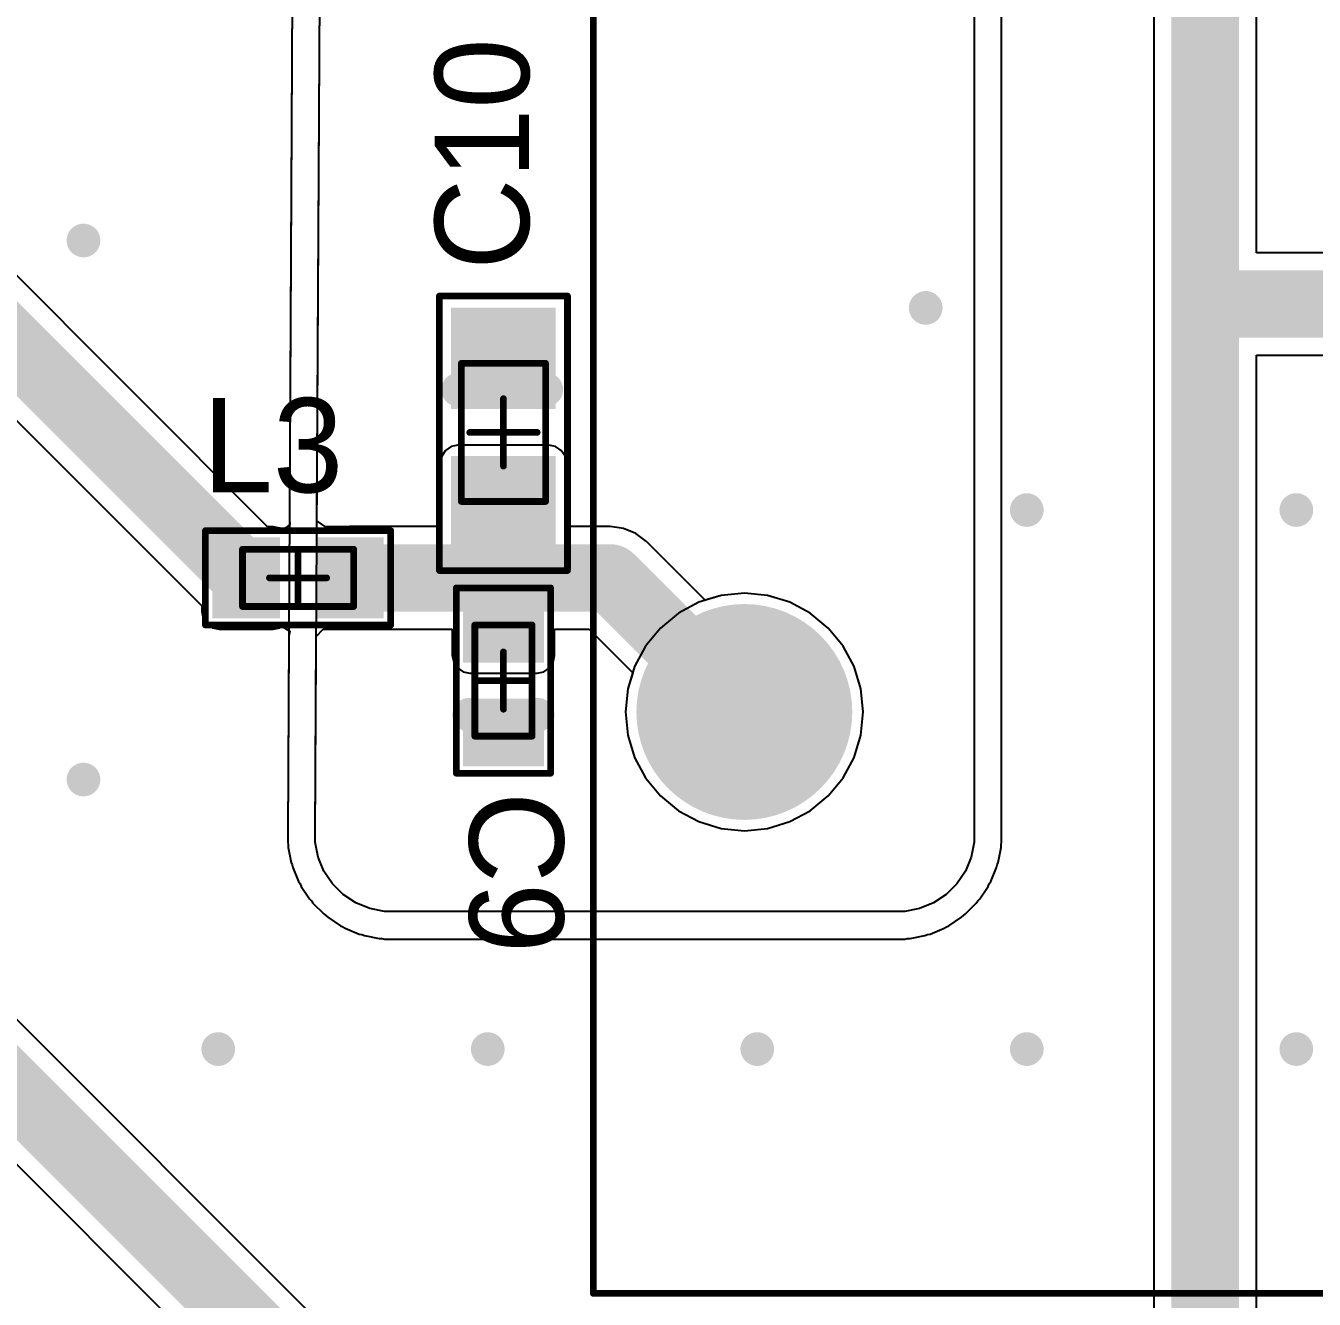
# Model space of a CAD drawing. Header units: millimetres. Extents: x 56 to 179, y 42 to 122.
# Drawn here: x 79.14 to 98.27, y 60.29 to 79.19 of the extents above; entities that cross this region are included whole.
import ezdxf

# ---------------------------------------------------------------- set-up
doc = ezdxf.new("R2010")
doc.units = ezdxf.units.MM
for name, color, linetype in [('BottomLayer', 5, 'Continuous'), ('BottomSolder', 6, 'Continuous'), ('Mechanical13', 56, 'Continuous'), ('Mechanical15', 56, 'Continuous'), ('MultiLayer', 9, 'Continuous'), ('PadHoleLayer', 156, 'Continuous'), ('TopLayer', 1, 'Continuous'), ('TopOverlay', 2, 'Continuous'), ('TopPaste', 8, 'Continuous'), ('TopSolder', 216, 'Continuous'), ('ViaHoleLayer', 16, 'Continuous')]:
    doc.layers.add(name, color=color, linetype=linetype)

# ---------------------------------------------------------------- blocks, each defined once
blk = doc.blocks.new('CC0603_10')
at = {"layer": 'Mechanical13', "const_width": 0.1}
for points in [[(-0.825, -0.425), (-0.825, 0.425)], [(0.825, 0.425), (-0.825, 0.425)], [(0.825, -0.425), (0.825, 0.425)], [(0.825, -0.425), (-0.825, -0.425)]]:
    blk.add_lwpolyline(points, dxfattribs=at)
at = {"layer": 'Mechanical13', "const_width": 0.05}
for points in [[(-0.85, 0.425, 1), (-0.8, 0.425, 1)], [(-0.85, 0.425, 1), (-0.8, 0.425, 1)], [(0.8, 0.425, 1), (0.85, 0.425, 1)], [(0.8, 0.425, 1), (0.85, 0.425, 1)], [(-0.85, -0.425, 1), (-0.8, -0.425, 1)], [(-0.85, -0.425, 1), (-0.8, -0.425, 1)], [(0.8, -0.425, 1), (0.85, -0.425, 1)], [(0.8, -0.425, 1), (0.85, -0.425, 1)]]:
    blk.add_lwpolyline(points, format="xyb", close=True, dxfattribs=at)
at = {"layer": 'Mechanical15', "const_width": 0.1}
for points in [[(0, -0.425), (0, 0.425)], [(0.425, 0), (-0.425, 0)]]:
    blk.add_lwpolyline(points, dxfattribs=at)
at = {"layer": 'Mechanical15', "const_width": 0.05}
for points in [[(-0.025, 0.425, 1), (0.025, 0.425, 1)], [(-0.45, 0, 1), (-0.4, 0, 1)], [(0.4, 0, 1), (0.45, 0, 1)], [(-0.025, -0.425, 1), (0.025, -0.425, 1)]]:
    blk.add_lwpolyline(points, format="xyb", close=True, dxfattribs=at)
at = {"layer": 'TopLayer'}
for points in [[(-1.17, -0.5), (-0.37, -0.5), (-1.17, 0.5), (-0.37, 0.5)], [(0.37, -0.5), (1.17, -0.5), (0.37, 0.5), (1.17, 0.5)]]:
    blk.add_solid(points, dxfattribs=at)
at = {"layer": 'TopOverlay', "const_width": 0.1}
for points in [[(-1.375, -0.7), (-1.375, 0.7)], [(1.375, 0.7), (-1.375, 0.7)], [(1.375, -0.7), (1.375, 0.7)], [(1.375, -0.7), (-1.375, -0.7)]]:
    blk.add_lwpolyline(points, dxfattribs=at)
at = {"layer": 'TopOverlay', "const_width": 0.05}
for points in [[(-1.4, 0.7, 1), (-1.35, 0.7, 1)], [(-1.4, 0.7, 1), (-1.35, 0.7, 1)], [(1.35, 0.7, 1), (1.4, 0.7, 1)], [(1.35, 0.7, 1), (1.4, 0.7, 1)], [(-1.4, -0.7, 1), (-1.35, -0.7, 1)], [(-1.4, -0.7, 1), (-1.35, -0.7, 1)], [(1.35, -0.7, 1), (1.4, -0.7, 1)], [(1.35, -0.7, 1), (1.4, -0.7, 1)]]:
    blk.add_lwpolyline(points, format="xyb", close=True, dxfattribs=at)
at = {"layer": 'TopPaste'}
for points in [[(-1.17, -0.5), (-0.37, -0.5), (-1.17, 0.5), (-0.37, 0.5)], [(0.37, -0.5), (1.17, -0.5), (0.37, 0.5), (1.17, 0.5)]]:
    blk.add_solid(points, dxfattribs=at)
at = {"layer": 'TopSolder'}
for points in [[(-1.272, -0.602), (-0.268, -0.602), (-1.272, 0.602), (-0.268, 0.602)], [(0.268, -0.602), (1.272, -0.602), (0.268, 0.602), (1.272, 0.602)]]:
    blk.add_solid(points, dxfattribs=at)
blk = doc.blocks.new('CC0805_11')
at = {"layer": 'Mechanical13', "const_width": 0.1}
for points in [[(-1.025, 0.625), (-1.025, -0.625)], [(-1.025, 0.625), (1.025, 0.625)], [(1.025, 0.625), (1.025, -0.625)], [(-1.025, -0.625), (1.025, -0.625)]]:
    blk.add_lwpolyline(points, dxfattribs=at)
at = {"layer": 'Mechanical13', "const_width": 0.05}
for points in [[(-1.05, 0.625, 1), (-1, 0.625, 1)], [(-1.05, 0.625, 1), (-1, 0.625, 1)], [(1, 0.625, 1), (1.05, 0.625, 1)], [(1, 0.625, 1), (1.05, 0.625, 1)], [(-1.05, -0.625, 1), (-1, -0.625, 1)], [(-1.05, -0.625, 1), (-1, -0.625, 1)], [(1, -0.625, 1), (1.05, -0.625, 1)], [(1, -0.625, 1), (1.05, -0.625, 1)]]:
    blk.add_lwpolyline(points, format="xyb", close=True, dxfattribs=at)
at = {"layer": 'Mechanical15', "const_width": 0.1}
for points in [[(0, 0.5), (0, -0.5)], [(-0.5, 0), (0.5, 0)]]:
    blk.add_lwpolyline(points, dxfattribs=at)
at = {"layer": 'Mechanical15', "const_width": 0.05}
for points in [[(-0.025, 0.5, 1), (0.025, 0.5, 1)], [(-0.525, 0, 1), (-0.475, 0, 1)], [(0.475, 0, 1), (0.525, 0, 1)], [(-0.025, -0.5, 1), (0.025, -0.5, 1)]]:
    blk.add_lwpolyline(points, format="xyb", close=True, dxfattribs=at)
at = {"layer": 'TopLayer'}
for points in [[(-1.75, -0.675), (-0.45, -0.675), (-1.75, 0.675), (-0.45, 0.675)], [(0.45, -0.675), (1.75, -0.675), (0.45, 0.675), (1.75, 0.675)]]:
    blk.add_solid(points, dxfattribs=at)
at = {"layer": 'TopOverlay', "const_width": 0.1}
for points in [[(-2.05, 0.95), (2.025, 0.95)], [(-2.05, 0.95), (-2.05, -0.95)], [(2.025, 0.95), (2.025, -0.95)], [(-2.05, -0.95), (2.025, -0.95)]]:
    blk.add_lwpolyline(points, dxfattribs=at)
at = {"layer": 'TopOverlay', "const_width": 0.05}
for points in [[(-2.075, 0.95, 1), (-2.025, 0.95, 1)], [(-2.075, 0.95, 1), (-2.025, 0.95, 1)], [(2, 0.95, 1), (2.05, 0.95, 1)], [(2, 0.95, 1), (2.05, 0.95, 1)], [(-2.075, -0.95, 1), (-2.025, -0.95, 1)], [(-2.075, -0.95, 1), (-2.025, -0.95, 1)], [(2, -0.95, 1), (2.05, -0.95, 1)], [(2, -0.95, 1), (2.05, -0.95, 1)]]:
    blk.add_lwpolyline(points, format="xyb", close=True, dxfattribs=at)
at = {"layer": 'TopPaste'}
for points in [[(-1.75, -0.675), (-0.45, -0.675), (-1.75, 0.675), (-0.45, 0.675)], [(0.45, -0.675), (1.75, -0.675), (0.45, 0.675), (1.75, 0.675)]]:
    blk.add_solid(points, dxfattribs=at)
at = {"layer": 'TopSolder'}
for points in [[(-1.852, -0.777), (-0.348, -0.777), (-1.852, 0.777), (-0.348, 0.777)], [(0.348, -0.777), (1.852, -0.777), (0.348, 0.777), (1.852, 0.777)]]:
    blk.add_solid(points, dxfattribs=at)
blk = doc.blocks.new('BATTHOLDER_9V_BH9V_PC_ND_13')
at = {"layer": 'BottomLayer', "const_width": 1.5}
blk.add_lwpolyline([(18.535, 6.435, 1), (20.035, 6.435, 1)], format="xyb", close=True, dxfattribs=at)
at = {"layer": 'BottomSolder', "const_width": 1.602}
blk.add_lwpolyline([(18.484, 6.435, 1), (20.086, 6.435, 1)], format="xyb", close=True, dxfattribs=at)
at = {"layer": 'MultiLayer', "const_width": 1.5}
blk.add_lwpolyline([(18.535, 6.435, 1), (20.035, 6.435, 1)], format="xyb", close=True, dxfattribs=at)
at = {"layer": 'PadHoleLayer', "const_width": 0.6}
blk.add_lwpolyline([(18.985, 6.435, 1), (19.585, 6.435, 1)], format="xyb", close=True, dxfattribs=at)
at = {"layer": 'TopLayer', "const_width": 1.5}
blk.add_lwpolyline([(18.535, 6.435, 1), (20.035, 6.435, 1)], format="xyb", close=True, dxfattribs=at)
at = {"layer": 'TopOverlay', "const_width": 0.1}
for points in [[(21.526, 15.064), (-33.076, 15.064)], [(21.526, 15.064), (21.526, -14.906)]]:
    blk.add_lwpolyline(points, dxfattribs=at)
at = {"layer": 'TopOverlay', "const_width": 0.05}
blk.add_lwpolyline([(21.501, 15.064, 1), (21.551, 15.064, 1)], format="xyb", close=True, dxfattribs=at)
blk.add_lwpolyline([(21.501, 15.064, 1), (21.551, 15.064, 1)], format="xyb", close=True, dxfattribs=at)
at = {"layer": 'TopSolder', "const_width": 1.602}
blk.add_lwpolyline([(18.484, 6.435, 1), (20.086, 6.435, 1)], format="xyb", close=True, dxfattribs=at)
blk = doc.blocks.new('CC0603_18')
at = {"layer": 'Mechanical13', "const_width": 0.1}
for points in [[(-0.825, -0.425), (-0.825, 0.425)], [(-0.825, 0.425), (0.825, 0.425)], [(0.825, -0.425), (0.825, 0.425)], [(-0.825, -0.425), (0.825, -0.425)]]:
    blk.add_lwpolyline(points, dxfattribs=at)
at = {"layer": 'Mechanical13', "const_width": 0.05}
for points in [[(-0.85, 0.425, 1), (-0.8, 0.425, 1)], [(-0.85, 0.425, 1), (-0.8, 0.425, 1)], [(0.8, 0.425, 1), (0.85, 0.425, 1)], [(0.8, 0.425, 1), (0.85, 0.425, 1)], [(-0.85, -0.425, 1), (-0.8, -0.425, 1)], [(-0.85, -0.425, 1), (-0.8, -0.425, 1)], [(0.8, -0.425, 1), (0.85, -0.425, 1)], [(0.8, -0.425, 1), (0.85, -0.425, 1)]]:
    blk.add_lwpolyline(points, format="xyb", close=True, dxfattribs=at)
at = {"layer": 'Mechanical15', "const_width": 0.1}
for points in [[(0, -0.425), (0, 0.425)], [(-0.425, 0), (0.425, 0)]]:
    blk.add_lwpolyline(points, dxfattribs=at)
at = {"layer": 'Mechanical15', "const_width": 0.05}
for points in [[(-0.025, 0.425, 1), (0.025, 0.425, 1)], [(-0.45, 0, 1), (-0.4, 0, 1)], [(0.4, 0, 1), (0.45, 0, 1)], [(-0.025, -0.425, 1), (0.025, -0.425, 1)]]:
    blk.add_lwpolyline(points, format="xyb", close=True, dxfattribs=at)
at = {"layer": 'TopLayer'}
for points in [[(-1.17, -0.5), (-0.37, -0.5), (-1.17, 0.5), (-0.37, 0.5)], [(0.37, -0.5), (1.17, -0.5), (0.37, 0.5), (1.17, 0.5)]]:
    blk.add_solid(points, dxfattribs=at)
at = {"layer": 'TopOverlay', "const_width": 0.1}
for points in [[(-1.375, -0.7), (-1.375, 0.7)], [(-1.375, 0.7), (1.375, 0.7)], [(1.375, -0.7), (1.375, 0.7)], [(-1.375, -0.7), (1.375, -0.7)]]:
    blk.add_lwpolyline(points, dxfattribs=at)
at = {"layer": 'TopOverlay', "const_width": 0.05}
for points in [[(-1.4, 0.7, 1), (-1.35, 0.7, 1)], [(-1.4, 0.7, 1), (-1.35, 0.7, 1)], [(1.35, 0.7, 1), (1.4, 0.7, 1)], [(1.35, 0.7, 1), (1.4, 0.7, 1)], [(-1.4, -0.7, 1), (-1.35, -0.7, 1)], [(-1.4, -0.7, 1), (-1.35, -0.7, 1)], [(1.35, -0.7, 1), (1.4, -0.7, 1)], [(1.35, -0.7, 1), (1.4, -0.7, 1)]]:
    blk.add_lwpolyline(points, format="xyb", close=True, dxfattribs=at)
at = {"layer": 'TopPaste'}
for points in [[(-1.17, -0.5), (-0.37, -0.5), (-1.17, 0.5), (-0.37, 0.5)], [(0.37, -0.5), (1.17, -0.5), (0.37, 0.5), (1.17, 0.5)]]:
    blk.add_solid(points, dxfattribs=at)
at = {"layer": 'TopSolder'}
for points in [[(-1.272, -0.602), (-0.268, -0.602), (-1.272, 0.602), (-0.268, 0.602)], [(0.268, -0.602), (1.272, -0.602), (0.268, 0.602), (1.272, 0.602)]]:
    blk.add_solid(points, dxfattribs=at)

msp = doc.modelspace()

# ---------------------------------------------------------------- linework, layer by layer
at = {"layer": 'BottomLayer'}
for p, q in [((93.218, 115.697), (93.218, 67.183)), ((93.626, 67.183), (93.626, 115.697)), ((97.408, 75.818), (97.408, 115.316)), ((95.886, 115.001), (95.886, 75.057)), ((83.158, 90.933), (83.031, 67.185)), ((83.439, 67.183), (83.566, 90.932)), ((100.838, 75.818), (97.408, 75.818)), ((95.886, 75.057), (95.886, 56.83)), ((97.408, 56.515), (97.408, 74.296)), ((97.408, 74.296), (100.523, 74.296)), ((86.898, 56.548), (72.041, 71.405)), ((89.808, 70.765), (89.464, 70.732)), ((90.152, 70.732), (89.808, 70.765)), ((89.134, 70.631), (88.829, 70.468)), ((89.464, 70.732), (89.134, 70.631)), ((90.482, 70.631), (90.152, 70.732)), ((90.787, 70.468), (90.482, 70.631)), ((70.742, 70.552), (85.599, 55.695)), ((88.829, 70.468), (88.562, 70.249)), ((91.054, 70.249), (90.787, 70.468)), ((88.562, 70.249), (88.343, 69.982)), ((91.273, 69.982), (91.054, 70.249)), ((88.343, 69.982), (88.18, 69.677)), ((91.436, 69.677), (91.273, 69.982)), ((88.18, 69.677), (88.079, 69.347)), ((91.537, 69.347), (91.436, 69.677)), ((88.079, 69.347), (88.046, 69.003)), ((91.57, 69.003), (91.537, 69.347)), ((88.046, 69.003), (88.079, 68.659)), ((91.537, 68.659), (91.57, 69.003)), ((88.079, 68.659), (88.18, 68.329)), ((91.436, 68.329), (91.537, 68.659)), ((88.18, 68.329), (88.343, 68.024)), ((91.273, 68.024), (91.436, 68.329)), ((88.343, 68.024), (88.562, 67.757)), ((91.054, 67.757), (91.273, 68.024)), ((88.562, 67.757), (88.829, 67.538)), ((90.787, 67.538), (91.054, 67.757)), ((88.829, 67.538), (89.134, 67.375)), ((90.482, 67.375), (90.787, 67.538)), ((89.134, 67.375), (89.464, 67.274)), ((90.152, 67.274), (90.482, 67.375)), ((83.031, 67.185), (83.031, 67.184)), ((83.031, 67.184), (83.031, 67.183)), ((83.031, 67.183), (83.031, 67.07)), ((83.439, 67.07), (83.439, 67.183)), ((89.464, 67.274), (89.808, 67.241)), ((89.808, 67.241), (90.152, 67.274)), ((93.218, 67.183), (93.218, 67.07)), ((93.626, 67.07), (93.626, 67.183)), ((83.031, 67.07), (83.039, 67.031)), ((83.039, 67.031), (83.039, 66.991)), ((83.039, 66.991), (83.083, 66.77)), ((83.483, 66.85), (83.439, 67.07)), ((93.218, 67.07), (93.174, 66.85)), ((93.574, 66.77), (93.618, 66.991)), ((93.618, 67.031), (93.626, 67.07)), ((93.618, 66.991), (93.618, 67.031)), ((83.083, 66.77), (83.098, 66.733)), ((83.569, 66.642), (83.483, 66.85)), ((93.174, 66.85), (93.088, 66.642)), ((93.559, 66.733), (93.574, 66.77)), ((83.098, 66.733), (83.106, 66.694)), ((83.106, 66.694), (83.192, 66.486)), ((83.694, 66.454), (83.569, 66.642)), ((93.088, 66.642), (92.963, 66.454)), ((93.465, 66.486), (93.551, 66.694)), ((93.551, 66.694), (93.559, 66.733)), ((83.192, 66.486), (83.215, 66.452)), ((83.215, 66.452), (83.23, 66.415)), ((83.23, 66.415), (83.355, 66.228)), ((83.853, 66.295), (83.694, 66.454)), ((92.963, 66.454), (92.804, 66.295)), ((93.302, 66.228), (93.427, 66.415)), ((93.427, 66.415), (93.442, 66.452)), ((93.442, 66.452), (93.465, 66.486)), ((83.355, 66.228), (83.383, 66.199)), ((83.383, 66.199), (83.406, 66.166)), ((83.406, 66.166), (83.565, 66.007)), ((84.041, 66.17), (83.853, 66.295)), ((84.249, 66.084), (84.041, 66.17)), ((92.616, 66.17), (92.408, 66.084)), ((92.804, 66.295), (92.616, 66.17)), ((93.092, 66.007), (93.251, 66.166)), ((93.251, 66.166), (93.274, 66.199)), ((93.274, 66.199), (93.302, 66.228)), ((83.565, 66.007), (83.598, 65.984)), ((83.598, 65.984), (83.627, 65.956)), ((84.469, 66.04), (84.249, 66.084)), ((92.188, 66.04), (84.469, 66.04)), ((92.408, 66.084), (92.188, 66.04)), ((93.03, 65.956), (93.059, 65.984)), ((93.059, 65.984), (93.092, 66.007)), ((83.627, 65.956), (83.814, 65.831)), ((83.814, 65.831), (83.851, 65.816)), ((83.851, 65.816), (83.885, 65.793)), ((83.885, 65.793), (84.093, 65.707)), ((92.564, 65.707), (92.772, 65.793)), ((92.772, 65.793), (92.806, 65.816)), ((92.806, 65.816), (92.843, 65.831)), ((92.843, 65.831), (93.03, 65.956)), ((84.093, 65.707), (84.132, 65.699)), ((84.132, 65.699), (84.169, 65.684)), ((84.169, 65.684), (84.39, 65.64)), ((84.39, 65.64), (84.43, 65.64)), ((84.43, 65.64), (84.469, 65.632)), ((84.469, 65.632), (92.188, 65.632)), ((92.188, 65.632), (92.227, 65.64)), ((92.227, 65.64), (92.267, 65.64)), ((92.267, 65.64), (92.488, 65.684)), ((92.488, 65.684), (92.525, 65.699)), ((92.525, 65.699), (92.564, 65.707))]:
    msp.add_line(p, q, dxfattribs=at)
at = {"layer": 'BottomLayer', "const_width": 1}
for points in [[(96.647, 75.057), (96.647, 115.316)], [(96.647, 75.057), (100.838, 75.057)], [(96.647, 56.515), (96.647, 75.057)], [(71.28, 71.09), (86.36, 56.01)]]:
    msp.add_lwpolyline(points, dxfattribs=at)
at = {"layer": 'BottomLayer'}
for points, const_width in [([(79.875, 76, 1), (80.125, 76, 1)], 0.25), ([(96.397, 75.057, 1), (96.897, 75.057, 1)], 0.5), ([(96.397, 75.057, 1), (96.897, 75.057, 1)], 0.5), ([(96.397, 75.057, 1), (96.897, 75.057, 1)], 0.5), ([(92.375, 75, 1), (92.625, 75, 1)], 0.25), ([(85.437, 73.787, 1), (85.687, 73.787, 1)], 0.25), ([(86.743, 73.787, 1), (86.993, 73.787, 1)], 0.25), ([(93.875, 72, 1), (94.125, 72, 1)], 0.25), ([(97.875, 72, 1), (98.125, 72, 1)], 0.25), ([(85.6, 68.961, 1), (85.85, 68.961, 1)], 0.25), ([(86.616, 68.961, 1), (86.866, 68.961, 1)], 0.25), ([(79.875, 68, 1), (80.125, 68, 1)], 0.25), ([(81.875, 64, 1), (82.125, 64, 1)], 0.25), ([(85.875, 64, 1), (86.125, 64, 1)], 0.25), ([(89.875, 64, 1), (90.125, 64, 1)], 0.25), ([(93.875, 64, 1), (94.125, 64, 1)], 0.25), ([(97.875, 64, 1), (98.125, 64, 1)], 0.25)]:
    msp.add_lwpolyline(points, format="xyb", close=True, dxfattribs=dict(at, const_width=const_width))
at = {"layer": 'MultiLayer', "const_width": 0.25}
for points in [[(79.875, 76, 1), (80.125, 76, 1)], [(92.375, 75, 1), (92.625, 75, 1)], [(85.437, 73.787, 1), (85.687, 73.787, 1)], [(86.743, 73.787, 1), (86.993, 73.787, 1)], [(93.875, 72, 1), (94.125, 72, 1)], [(97.875, 72, 1), (98.125, 72, 1)], [(85.6, 68.961, 1), (85.85, 68.961, 1)], [(86.616, 68.961, 1), (86.866, 68.961, 1)], [(79.875, 68, 1), (80.125, 68, 1)], [(81.875, 64, 1), (82.125, 64, 1)], [(85.875, 64, 1), (86.125, 64, 1)], [(89.875, 64, 1), (90.125, 64, 1)], [(93.875, 64, 1), (94.125, 64, 1)], [(97.875, 64, 1), (98.125, 64, 1)]]:
    msp.add_lwpolyline(points, format="xyb", close=True, dxfattribs=at)
at = {"layer": 'TopLayer'}
for p, q in [((93.218, 115.697), (93.218, 67.183)), ((93.626, 67.183), (93.626, 115.697)), ((83.464, 71.839), (83.566, 90.932)), ((83.154, 90.144), (83.056, 71.841)), ((82.732, 71.752), (75.851, 78.633)), ((74.552, 77.78), (81.756, 70.576)), ((85.375, 72.885), (85.319, 72.801)), ((85.459, 72.941), (85.375, 72.885)), ((85.558, 72.961), (85.459, 72.941)), ((86.908, 72.961), (85.558, 72.961)), ((87.007, 72.941), (86.908, 72.961)), ((87.091, 72.885), (87.007, 72.941)), ((87.147, 72.801), (87.091, 72.885)), ((85.319, 72.801), (85.299, 72.702)), ((85.299, 72.702), (85.299, 71.754)), ((87.167, 72.702), (87.147, 72.801)), ((87.167, 71.754), (87.167, 72.702)), ((82.815, 71.752), (82.732, 71.752)), ((82.914, 71.732), (82.815, 71.752)), ((82.948, 71.71), (82.914, 71.732)), ((83.005, 71.737), (82.948, 71.71)), ((83.063, 71.785), (83.005, 71.737)), ((83.056, 71.841), (83.063, 71.803)), ((83.063, 71.803), (83.063, 71.785)), ((83.59, 71.752), (83.464, 71.839)), ((83.943, 71.752), (83.59, 71.752)), ((83.955, 71.754), (83.943, 71.752)), ((85.299, 71.754), (83.955, 71.754)), ((87.818, 71.754), (87.167, 71.754)), ((88.015, 71.728), (87.818, 71.754)), ((88.198, 71.652), (88.015, 71.728)), ((88.356, 71.531), (88.198, 71.652)), ((89.227, 70.66), (88.356, 71.531)), ((89.808, 70.765), (89.464, 70.732)), ((90.152, 70.732), (89.808, 70.765)), ((81.756, 70.576), (81.756, 70.493)), ((89.464, 70.732), (89.227, 70.66)), ((90.482, 70.631), (90.152, 70.732)), ((90.787, 70.468), (90.482, 70.631)), ((81.756, 70.493), (81.776, 70.394)), ((81.776, 70.394), (81.832, 70.31)), ((91.054, 70.249), (90.787, 70.468)), ((81.832, 70.31), (81.916, 70.254)), ((81.916, 70.254), (82.015, 70.234)), ((82.015, 70.234), (82.403, 70.234)), ((82.403, 70.234), (82.415, 70.232)), ((82.415, 70.232), (82.427, 70.234)), ((82.427, 70.234), (82.815, 70.234)), ((82.815, 70.234), (82.914, 70.254)), ((82.914, 70.254), (82.945, 70.274)), ((82.945, 70.274), (83.062, 70.2)), ((83.061, 70.195), (83.047, 70.127)), ((83.062, 70.2), (83.061, 70.195)), ((83.455, 70.124), (83.555, 70.234)), ((83.555, 70.234), (83.943, 70.234)), ((83.943, 70.234), (83.955, 70.232)), ((83.955, 70.232), (85.474, 70.232)), ((85.474, 70.232), (85.474, 69.839)), ((86.992, 69.839), (86.992, 70.232)), ((86.992, 70.232), (87.503, 70.232)), ((87.503, 70.232), (88.151, 69.584)), ((91.273, 69.982), (91.054, 70.249)), ((83.047, 70.127), (83.031, 67.185)), ((83.439, 67.183), (83.455, 70.124)), ((85.474, 69.839), (85.494, 69.74)), ((86.972, 69.74), (86.992, 69.839)), ((91.436, 69.677), (91.273, 69.982)), ((85.494, 69.74), (85.55, 69.656)), ((85.55, 69.656), (85.634, 69.6)), ((86.832, 69.6), (86.916, 69.656)), ((86.916, 69.656), (86.972, 69.74)), ((91.537, 69.347), (91.436, 69.677)), ((85.634, 69.6), (85.733, 69.58)), ((85.733, 69.58), (86.733, 69.58)), ((86.733, 69.58), (86.832, 69.6)), ((88.151, 69.584), (88.079, 69.347)), ((88.079, 69.347), (88.046, 69.003)), ((91.57, 69.003), (91.537, 69.347)), ((88.046, 69.003), (88.079, 68.659)), ((91.537, 68.659), (91.57, 69.003)), ((88.079, 68.659), (88.18, 68.329)), ((91.436, 68.329), (91.537, 68.659)), ((88.18, 68.329), (88.343, 68.024)), ((91.273, 68.024), (91.436, 68.329)), ((88.343, 68.024), (88.562, 67.757)), ((91.054, 67.757), (91.273, 68.024)), ((88.562, 67.757), (88.829, 67.538)), ((90.787, 67.538), (91.054, 67.757)), ((88.829, 67.538), (89.134, 67.375)), ((90.482, 67.375), (90.787, 67.538)), ((89.134, 67.375), (89.464, 67.274)), ((90.152, 67.274), (90.482, 67.375)), ((83.031, 67.185), (83.031, 67.184)), ((83.031, 67.184), (83.031, 67.183)), ((83.031, 67.183), (83.031, 67.07)), ((83.439, 67.07), (83.439, 67.183)), ((89.464, 67.274), (89.808, 67.241)), ((89.808, 67.241), (90.152, 67.274)), ((93.218, 67.183), (93.218, 67.07)), ((93.626, 67.07), (93.626, 67.183)), ((83.031, 67.07), (83.039, 67.031)), ((83.039, 67.031), (83.039, 66.991)), ((83.039, 66.991), (83.083, 66.77)), ((83.483, 66.85), (83.439, 67.07)), ((93.218, 67.07), (93.174, 66.85)), ((93.574, 66.77), (93.618, 66.991)), ((93.618, 67.031), (93.626, 67.07)), ((93.618, 66.991), (93.618, 67.031)), ((83.083, 66.77), (83.098, 66.733)), ((83.569, 66.642), (83.483, 66.85)), ((93.174, 66.85), (93.088, 66.642)), ((93.559, 66.733), (93.574, 66.77)), ((83.098, 66.733), (83.106, 66.694)), ((83.106, 66.694), (83.192, 66.486)), ((83.694, 66.454), (83.569, 66.642)), ((93.088, 66.642), (92.963, 66.454)), ((93.465, 66.486), (93.551, 66.694)), ((93.551, 66.694), (93.559, 66.733)), ((83.192, 66.486), (83.215, 66.452)), ((83.215, 66.452), (83.23, 66.415)), ((83.23, 66.415), (83.355, 66.228)), ((83.853, 66.295), (83.694, 66.454)), ((92.963, 66.454), (92.804, 66.295)), ((93.302, 66.228), (93.427, 66.415)), ((93.427, 66.415), (93.442, 66.452)), ((93.442, 66.452), (93.465, 66.486)), ((83.355, 66.228), (83.383, 66.199)), ((83.383, 66.199), (83.406, 66.166)), ((83.406, 66.166), (83.565, 66.007)), ((84.041, 66.17), (83.853, 66.295)), ((84.249, 66.084), (84.041, 66.17)), ((92.616, 66.17), (92.408, 66.084)), ((92.804, 66.295), (92.616, 66.17)), ((93.092, 66.007), (93.251, 66.166)), ((93.251, 66.166), (93.274, 66.199)), ((93.274, 66.199), (93.302, 66.228)), ((83.565, 66.007), (83.598, 65.984)), ((83.598, 65.984), (83.627, 65.956)), ((84.469, 66.04), (84.249, 66.084)), ((92.188, 66.04), (84.469, 66.04)), ((92.408, 66.084), (92.188, 66.04)), ((93.03, 65.956), (93.059, 65.984)), ((93.059, 65.984), (93.092, 66.007)), ((83.627, 65.956), (83.814, 65.831)), ((83.814, 65.831), (83.851, 65.816)), ((83.851, 65.816), (83.885, 65.793)), ((83.885, 65.793), (84.093, 65.707)), ((92.564, 65.707), (92.772, 65.793)), ((92.772, 65.793), (92.806, 65.816)), ((92.806, 65.816), (92.843, 65.831)), ((92.843, 65.831), (93.03, 65.956)), ((84.093, 65.707), (84.132, 65.699)), ((84.132, 65.699), (84.169, 65.684)), ((84.169, 65.684), (84.39, 65.64)), ((84.39, 65.64), (84.43, 65.64)), ((84.43, 65.64), (84.469, 65.632)), ((84.469, 65.632), (92.188, 65.632)), ((92.188, 65.632), (92.227, 65.64)), ((92.227, 65.64), (92.267, 65.64)), ((92.267, 65.64), (92.488, 65.684)), ((92.488, 65.684), (92.525, 65.699)), ((92.525, 65.699), (92.564, 65.707))]:
    msp.add_line(p, q, dxfattribs=at)
at = {"layer": 'TopLayer', "const_width": 1}
for points in [[(75.09, 78.318), (82.415, 70.993)], [(83.955, 70.993), (87.818, 70.993)], [(87.818, 70.993), (89.808, 69.003)]]:
    msp.add_lwpolyline(points, dxfattribs=at)
at = {"layer": 'TopLayer'}
for points, const_width in [([(79.875, 76, 1), (80.125, 76, 1)], 0.25), ([(92.375, 75, 1), (92.625, 75, 1)], 0.25), ([(85.437, 73.787, 1), (85.687, 73.787, 1)], 0.25), ([(86.743, 73.787, 1), (86.993, 73.787, 1)], 0.25), ([(93.875, 72, 1), (94.125, 72, 1)], 0.25), ([(97.875, 72, 1), (98.125, 72, 1)], 0.25), ([(82.165, 70.993, 1), (82.665, 70.993, 1)], 0.5), ([(83.705, 70.993, 1), (84.205, 70.993, 1)], 0.5), ([(87.568, 70.993, 1), (88.068, 70.993, 1)], 0.5), ([(87.568, 70.993, 1), (88.068, 70.993, 1)], 0.5), ([(89.558, 69.003, 1), (90.058, 69.003, 1)], 0.5), ([(85.6, 68.961, 1), (85.85, 68.961, 1)], 0.25), ([(86.616, 68.961, 1), (86.866, 68.961, 1)], 0.25), ([(79.875, 68, 1), (80.125, 68, 1)], 0.25), ([(81.875, 64, 1), (82.125, 64, 1)], 0.25), ([(85.875, 64, 1), (86.125, 64, 1)], 0.25), ([(89.875, 64, 1), (90.125, 64, 1)], 0.25), ([(93.875, 64, 1), (94.125, 64, 1)], 0.25), ([(97.875, 64, 1), (98.125, 64, 1)], 0.25)]:
    msp.add_lwpolyline(points, format="xyb", close=True, dxfattribs=dict(at, const_width=const_width))
at = {"layer": 'ViaHoleLayer', "const_width": 0.15}
for points in [[(79.925, 76, 1), (80.075, 76, 1)], [(92.425, 75, 1), (92.575, 75, 1)], [(85.487, 73.787, 1), (85.637, 73.787, 1)], [(86.793, 73.787, 1), (86.943, 73.787, 1)], [(93.925, 72, 1), (94.075, 72, 1)], [(97.925, 72, 1), (98.075, 72, 1)], [(85.65, 68.961, 1), (85.8, 68.961, 1)], [(86.666, 68.961, 1), (86.816, 68.961, 1)], [(79.925, 68, 1), (80.075, 68, 1)], [(81.925, 64, 1), (82.075, 64, 1)], [(85.925, 64, 1), (86.075, 64, 1)], [(89.925, 64, 1), (90.075, 64, 1)], [(93.925, 64, 1), (94.075, 64, 1)], [(97.925, 64, 1), (98.075, 64, 1)]]:
    msp.add_lwpolyline(points, format="xyb", close=True, dxfattribs=at)

# ---------------------------------------------------------------- block references
for name, p, rotation in [('BATTHOLDER_9V_BH9V_PC_ND_13', (109.093, 75.438), 180), ('CC0805_11', (86.233, 73.152), 90), ('CC0603_18', (83.185, 70.993), 360), ('CC0603_10', (86.233, 69.469), 270)]:
    msp.add_blockref(name, p, dxfattribs=dict(rotation=rotation))

# ---------------------------------------------------------------- texts
at = {"layer": 'TopOverlay'}
for s, rotation, p in [('C10', 90, (86.614, 75.565)), ('C9', 270, (85.725, 67.818))]:
    msp.add_text(s, height=1.4, rotation=rotation, dxfattribs=at).set_placement(p)
msp.add_text('L3', height=1.4, dxfattribs=at).set_placement((81.771, 72.263))

doc.saveas('drawing.dxf')
